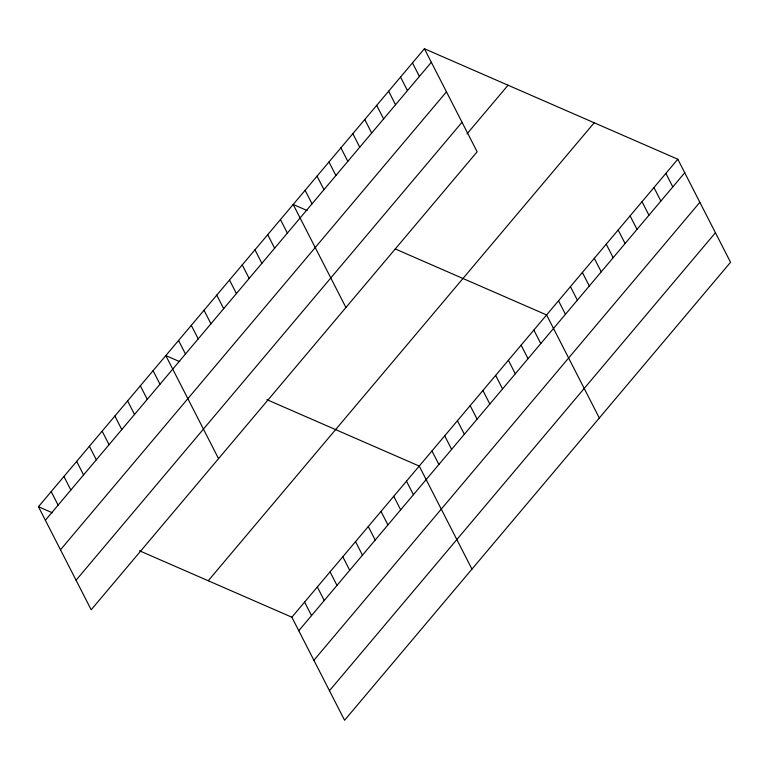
<?xml version="1.0" encoding="UTF-8"?>
<svg xmlns="http://www.w3.org/2000/svg" width="769" height="769" viewBox="0 0 769 769"><rect width="100%" height="100%" fill="white"/><g stroke="black" fill="none" stroke-linecap="round" stroke-linejoin="round"><path stroke-width="1.15" d="M424.411 48.745L477.145 151.791L91.184 609.769L38.45 506.723L424.411 48.745L677.816 159.231L730.55 262.277L344.589 720.255L291.855 617.209L139.516 550.787M45.371 520.248L431.332 62.27M60.491 549.787L446.453 91.819M76.064 580.23L462.025 122.252M467.023 133.873L508.04 85.205M208.236 580.749L594.197 122.771M291.855 617.209L677.816 159.231M298.776 630.734L684.737 172.756M313.896 660.273L699.857 202.295M329.468 690.706L715.43 232.738M307.119 210.533L293.181 204.458L345.915 307.504M395.276 248.973L546.596 314.944L599.32 417.99M179.754 361.67L165.816 355.595L218.55 458.641M266.881 399.649L419.23 466.072L471.955 569.118M38.45 506.723L52.388 512.798M665.887 173.39L672.808 186.915M653.958 187.54L660.879 201.065M642.028 201.699L648.949 215.224M630.099 215.858L637.02 229.373M618.17 230.008L625.091 243.533M606.241 244.167L613.162 257.692M594.312 258.317L601.233 271.841M582.383 272.476L589.304 286.001M570.454 286.635L577.375 300.16M558.525 300.785L565.446 314.31M412.482 62.904L419.403 76.429M533.859 330.055L540.78 343.58M400.553 77.063L407.474 90.588M521.122 345.166L528.043 358.69M388.624 91.213L395.545 104.738M508.386 360.286L515.307 373.811M376.695 105.372L383.616 118.897M364.766 119.531L371.687 133.047M495.649 375.397L502.57 388.922M352.836 133.681L359.757 147.206M482.913 390.508L489.834 404.033M340.907 147.84L347.819 161.365M470.176 405.619L477.097 419.143M328.969 161.99L335.89 175.515M457.44 420.739L464.361 434.254M317.039 176.149L323.96 189.674M444.703 435.85L451.624 449.375M305.11 190.308L312.031 203.833M431.967 450.961L438.888 464.486M280.445 219.578L287.366 233.094M406.493 481.192L413.414 494.707M267.708 234.689L274.629 248.214M393.757 496.303L400.668 509.828M254.972 249.8L261.893 263.325M381.02 511.414L387.932 524.939M242.235 264.911L249.156 278.436M368.284 526.525L375.195 540.049M229.498 280.022L236.419 293.547M355.547 541.636L362.459 555.16M216.762 295.142L223.683 308.667M342.801 556.756L349.722 570.281M204.025 310.253L210.946 323.778M330.064 571.867L336.985 585.392M191.289 325.364L198.21 338.889M317.328 586.978L324.249 600.502M178.552 340.475L185.473 354M304.591 602.089L311.512 615.613M153.079 370.706L160 384.231M140.343 385.817L147.263 399.342M127.606 400.928L134.527 414.453M114.869 416.048L121.79 429.573M102.133 431.159L109.054 444.684M89.396 446.27L96.317 459.795M76.66 461.381L83.581 474.906M63.923 476.501L70.844 490.016M51.187 491.612L58.108 505.137"/></g></svg>
